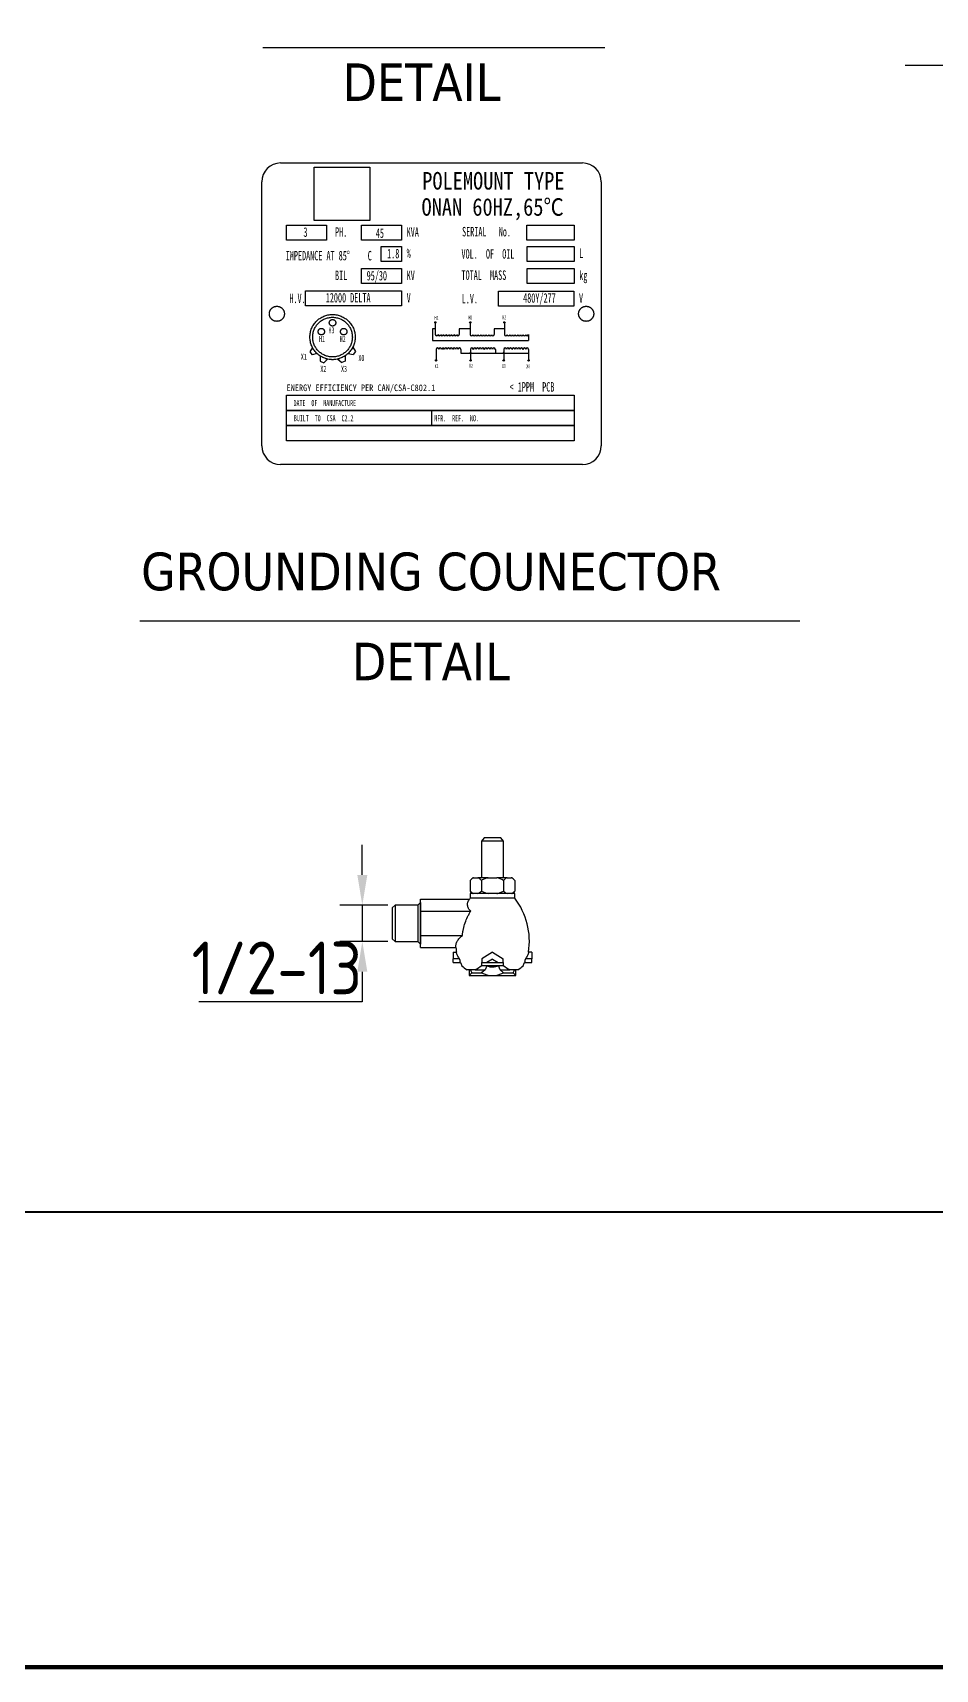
# Model space of a CAD drawing. Header units: millimetres. Extents: x 0 to 6631, y 0 to 4689.
# Drawn here: x 1911 to 3107, y 171 to 2341 of the extents above; entities that cross this region are included whole.
import ezdxf

# ---------------------------------------------------------------- set-up
doc = ezdxf.new("R2010")
doc.units = ezdxf.units.MM
doc.header["$LTSCALE"] = 13
doc.linetypes.add('CENTER', pattern=[50.8, 31.75, -6.35, 6.35, -6.35])
doc.linetypes.add('HIDDEN', pattern=[9.525, 6.35, -3.175])
doc.layers.get('0').update_dxf_attribs({"color": 1, "linetype": 'CENTER'})
for name, color, linetype in [('1', 4, 'Continuous'), ('2', 3, 'Continuous'), ('4', 2, 'HIDDEN'), ('几何体', 7, 'Continuous')]:
    doc.layers.add(name, color=color, linetype=linetype)
doc.layers.add('标注、文本', color=3, linetype='Continuous', lineweight=25)
doc.layers.add('铁心', color=3, linetype='Continuous', lineweight=0)
doc.styles.add('11', font='')
doc.styles.add('chinese', font='simhei.ttf')
doc.styles.get("Standard").update_dxf_attribs({"font": 'gbenor.shx', "bigfont": 'gbcbig.shx'})
doc.styles.add('Tahoma$001', font='tahoma.ttf', dxfattribs={"height": 2.159784})
doc.styles.add('仿宋体', font='')
doc.styles.get('11').set_extended_font_data('FangSong_GB2312')
doc.styles.get('仿宋体').set_extended_font_data('STFangsong')
doc.dimstyles.new('1-15', dxfattribs={"dimscale": 20, "dimtxt": 3.5, "dimasz": 2, "dimexe": 1.5, "dimexo": 0.5, "dimgap": 0.5, "dimtad": 1, "dimtoh": 1, "dimdec": 1, "dimdsep": 46, "dimtxsty": 'Standard', "dimcen": 2.5, "dimclrd": 3, "dimclre": 3, "dimclrt": 3, "dimadec": 0, "dimazin": 2, "dimtfac": 1, "dimtdec": 1, "dimtmove": 0, "dimatfit": 2, "dimfxl": 1, "dimarcsym": 0})
picture_1 = doc.add_image_def('image1.jpg', size_in_pixel=(258, 247))

# ---------------------------------------------------------------- blocks, each defined once
blk = doc.blocks.new('*D7')
at = {"layer": 'Defpoints', "color": 0, "transparency": 16777216}
for p in [(2391.5, 1184.4), (2347.7, 1136), (2391.5, 1136)]:
    blk.add_point(p, dxfattribs=at)
at = {"layer": '标注、文本', "color": 3, "lineweight": -2, "transparency": 16777216}
for p, q in [((2347.7, 1224.4), (2347.7, 1264.4)), ((2381.5, 1184.4), (2317.7, 1184.4)), ((2347.7, 1184.4), (2347.7, 1136)), ((2381.5, 1136), (2317.7, 1136)), ((2347.7, 1096), (2347.7, 1056)), ((2347.7, 1056), (2131.1, 1056))]:
    blk.add_line(p, q, dxfattribs=at)
at = {"layer": '标注、文本', "color": 3, "transparency": 16777216}
for points in [[(2341.1, 1224.4), (2354.4, 1224.4), (2347.7, 1184.4)], [(2341.1, 1096), (2354.4, 1096), (2347.7, 1136)]]:
    blk.add_solid(points, dxfattribs=at)
at = {"layer": '标注、文本', "color": 3, "transparency": 16777216, "insert": (2234.4, 1101), "char_height": 70, "width": 108.503, "attachment_point": 5}
blk.add_mtext('1/2-13', dxfattribs=at)

msp = doc.modelspace()

# ---------------------------------------------------------------- linework, layer by layer
for p, q in [((2281.59, 1923.97), (2278.09, 1918)), ((2278.09, 1918), (2281.14, 1914.01)), ((2287.81, 1915.76), (2281.14, 1914.01)), ((2292.02, 1912.49), (2291.97, 1905.56)), ((2324.88, 1912.77), (2325.05, 1905.85)), ((2329.04, 1916.12), (2335.73, 1914.49)), ((2335.11, 1924.43), (2338.71, 1918.52)), ((2338.71, 1918.52), (2335.73, 1914.49)), ((2291.97, 1905.56), (2296.61, 1903.64)), ((2301.51, 1908.49), (2296.61, 1903.64)), ((2315.46, 1908.61), (2320.45, 1903.85)), ((2325.05, 1905.85), (2320.45, 1903.85)), ((2439.46, 1840.5), (2439.46, 1820.4))]:
    msp.add_line(p, q)
for points in [[(2247.04, 2086.25), (2300.22, 2086.25), (2300.22, 2066.15), (2247.04, 2066.15)], [(2346.57, 2086.25), (2399.76, 2086.25), (2399.76, 2066.15), (2346.57, 2066.15)], [(2565.97, 2086.25), (2628.52, 2086.25), (2628.52, 2066.15), (2565.97, 2066.15)], [(2372.5, 2058.04), (2399.76, 2058.04), (2399.76, 2037.94), (2372.5, 2037.94)], [(2566.17, 2058.04), (2628.52, 2058.04), (2628.52, 2037.94), (2566.17, 2037.94)], [(2346.57, 2028.65), (2399.76, 2028.65), (2399.76, 2008.55), (2346.57, 2008.55)], [(2566.17, 2028.65), (2628.52, 2028.65), (2628.52, 2008.55), (2566.17, 2008.55)], [(2272.59, 1999.07), (2399.76, 1999.07), (2399.76, 1978.97), (2272.59, 1978.97)], [(2528.2, 1998.74), (2628.23, 1998.74), (2628.23, 1978.64), (2528.2, 1978.64)], [(2247.04, 1860.6), (2628.52, 1860.6), (2628.52, 1840.5), (2247.04, 1840.5)], [(2247.04, 1840.5), (2628.52, 1840.5), (2628.52, 1820.4), (2247.04, 1820.4)], [(2247.04, 1820.4), (2628.52, 1820.4), (2628.52, 1800.3), (2247.04, 1800.3)]]:
    msp.add_lwpolyline(points, close=True)
for centre, radius in [((2308.23, 1937.69), 29.97), ((2308.23, 1937.69), 26.29), ((2308.23, 1956.64), 4.31), ((2293.39, 1944.9), 4.31), ((2323.07, 1944.9), 4.31)]:
    msp.add_circle(centre, radius)
at = {"layer": '1'}
for p, q in [((2239.46, 2168.58), (2639.46, 2168.58)), ((2214.46, 1793.58), (2214.46, 2143.58)), ((2664.46, 2143.58), (2664.46, 1793.58)), ((2639.46, 1768.58), (2239.46, 1768.58))]:
    msp.add_line(p, q, dxfattribs=at)
at = {"layer": '1', "color": 0, "lineweight": 40}
msp.add_line((410.47, 777.52), (6472.75, 777.52), dxfattribs=at)
at = {"layer": '1', "color": 0, "lineweight": 40, "const_width": 5.53}
msp.add_lwpolyline([(410.47, 173.66), (6472.75, 173.66), (6472.75, 4530.93), (410.47, 4530.93), (410.47, 173.66)], dxfattribs=at)
at = {"layer": '1'}
for centre, start, end in [((2239.46, 2143.58), 90, 180), ((2639.46, 2143.58), 0, 90), ((2239.46, 1793.58), 180, 270), ((2639.46, 1793.58), 270, 0)]:
    msp.add_arc(centre, 25, start, end, dxfattribs=at)
at = {"layer": '2'}
for p, q in [((2444.5, 1956.35), (2444.5, 1941.17)), ((2490.81, 1956.35), (2490.81, 1941.17)), ((2536.11, 1956.35), (2536.11, 1941.17)), ((2476.25, 1948.76), (2476.25, 1941.17)), ((2522.56, 1948.76), (2522.56, 1941.17))]:
    msp.add_line(p, q, dxfattribs=at)
for points in [[(2445.55, 1921.4), (2445.55, 1907.62)], [(2478.45, 1921.4), (2478.45, 1916.44)], [(2491.21, 1921.4), (2491.21, 1907.62)], [(2524.1, 1921.4), (2524.1, 1916.44)], [(2535.13, 1921.4), (2535.13, 1907.62)], [(2568.03, 1921.4), (2568.04, 1907.62)]]:
    msp.add_lwpolyline(points, dxfattribs=at)
for centre, radius in [((2444.5, 1957.21), 0.856), ((2490.81, 1957.21), 0.856), ((2536.11, 1957.21), 0.856), ((2445.52, 1906.71), 0.909), ((2491.18, 1906.71), 0.909), ((2535.1, 1906.71), 0.909), ((2568.05, 1906.71), 0.909)]:
    msp.add_circle(centre, radius, dxfattribs=at)
for centre, radius, start, end in [((2446.27, 1941.17), 1.76, 180, 0), ((2449.8, 1941.17), 1.76, 180, 0), ((2453.32, 1941.17), 1.76, 180, 0), ((2456.85, 1941.17), 1.76, 180, 0), ((2460.38, 1941.17), 1.76, 180, 0), ((2463.91, 1941.17), 1.76, 180, 0), ((2467.43, 1941.17), 1.76, 180, 0), ((2470.96, 1941.17), 1.76, 180, 0), ((2474.49, 1941.17), 1.76, 180, 0), ((2492.58, 1941.17), 1.76, 180, 0), ((2496.1, 1941.17), 1.76, 180, 0), ((2499.63, 1941.17), 1.76, 180, 0), ((2503.16, 1941.17), 1.76, 180, 0), ((2506.69, 1941.17), 1.76, 180, 0), ((2510.21, 1941.17), 1.76, 180, 0), ((2513.74, 1941.17), 1.76, 180, 0), ((2517.27, 1941.17), 1.76, 180, 0), ((2520.8, 1941.17), 1.76, 180, 0), ((2537.87, 1941.17), 1.76, 180, 0), ((2541.4, 1941.17), 1.76, 180, 0), ((2544.93, 1941.17), 1.76, 180, 0), ((2548.46, 1941.17), 1.76, 180, 0), ((2551.99, 1941.17), 1.76, 180, 0), ((2555.51, 1941.17), 1.76, 180, 0), ((2559.04, 1941.17), 1.76, 180, 0), ((2562.57, 1941.17), 1.76, 180, 0), ((2566.1, 1941.17), 1.76, 180, 0), ((2491.21, 1916.44), 0.909, 0, 180), ((2535.13, 1916.44), 0.909, 0, 180)]:
    msp.add_arc(centre, radius, start, end, dxfattribs=at)
for points in [[(2449.25, 1921.4), (2449.25, 1922.42), (2448.42, 1923.24), (2447.4, 1923.24), (2446.38, 1923.24), (2445.55, 1922.42), (2445.55, 1921.4)], [(2452.88, 1921.4), (2452.88, 1922.42), (2452.06, 1923.24), (2451.04, 1923.24), (2450.02, 1923.24), (2449.19, 1922.42), (2449.19, 1921.4)], [(2456.52, 1921.4), (2456.52, 1922.42), (2455.69, 1923.24), (2454.67, 1923.24), (2453.65, 1923.24), (2452.82, 1922.42), (2452.82, 1921.4)], [(2460.21, 1921.4), (2460.21, 1922.42), (2459.39, 1923.24), (2458.37, 1923.24), (2457.35, 1923.24), (2456.52, 1922.42), (2456.52, 1921.4)], [(2463.85, 1921.4), (2463.85, 1922.42), (2463.02, 1923.24), (2462, 1923.24), (2460.98, 1923.24), (2460.15, 1922.42), (2460.15, 1921.4)], [(2467.48, 1921.4), (2467.48, 1922.42), (2466.66, 1923.24), (2465.64, 1923.24), (2464.62, 1923.24), (2463.79, 1922.42), (2463.79, 1921.4)], [(2471.18, 1921.4), (2471.18, 1922.42), (2470.35, 1923.24), (2469.33, 1923.24), (2468.31, 1923.24), (2467.48, 1922.42), (2467.48, 1921.4)], [(2474.81, 1921.4), (2474.81, 1922.42), (2473.99, 1923.24), (2472.97, 1923.24), (2471.95, 1923.24), (2471.12, 1922.42), (2471.12, 1921.4)], [(2478.45, 1921.4), (2478.45, 1922.42), (2477.62, 1923.24), (2476.6, 1923.24), (2475.58, 1923.24), (2474.75, 1922.42), (2474.75, 1921.4)], [(2494.9, 1921.4), (2494.9, 1922.42), (2494.07, 1923.24), (2493.05, 1923.24), (2492.03, 1923.24), (2491.21, 1922.42), (2491.21, 1921.4)], [(2498.54, 1921.4), (2498.54, 1922.42), (2497.71, 1923.24), (2496.69, 1923.24), (2495.67, 1923.24), (2494.84, 1922.42), (2494.84, 1921.4)], [(2502.17, 1921.4), (2502.17, 1922.42), (2501.34, 1923.24), (2500.32, 1923.24), (2499.3, 1923.24), (2498.48, 1922.42), (2498.48, 1921.4)], [(2505.87, 1921.4), (2505.87, 1922.42), (2505.04, 1923.24), (2504.02, 1923.24), (2503, 1923.24), (2502.17, 1922.42), (2502.17, 1921.4)], [(2509.5, 1921.4), (2509.5, 1922.42), (2508.67, 1923.24), (2507.65, 1923.24), (2506.63, 1923.24), (2505.81, 1922.42), (2505.81, 1921.4)], [(2513.14, 1921.4), (2513.14, 1922.42), (2512.31, 1923.24), (2511.29, 1923.24), (2510.27, 1923.24), (2509.44, 1922.42), (2509.44, 1921.4)], [(2516.83, 1921.4), (2516.83, 1922.42), (2516, 1923.24), (2514.98, 1923.24), (2513.96, 1923.24), (2513.14, 1922.42), (2513.14, 1921.4)], [(2520.47, 1921.4), (2520.47, 1922.42), (2519.64, 1923.24), (2518.62, 1923.24), (2517.6, 1923.24), (2516.77, 1922.42), (2516.77, 1921.4)], [(2524.1, 1921.4), (2524.1, 1922.42), (2523.28, 1923.24), (2522.25, 1923.24), (2521.23, 1923.24), (2520.41, 1922.42), (2520.41, 1921.4)], [(2538.83, 1921.4), (2538.83, 1922.42), (2538, 1923.24), (2536.98, 1923.24), (2535.96, 1923.24), (2535.13, 1922.42), (2535.13, 1921.4)], [(2542.46, 1921.4), (2542.46, 1922.42), (2541.63, 1923.24), (2540.61, 1923.24), (2539.59, 1923.24), (2538.77, 1922.42), (2538.77, 1921.4)], [(2546.1, 1921.4), (2546.1, 1922.42), (2545.27, 1923.24), (2544.25, 1923.24), (2543.23, 1923.24), (2542.4, 1922.42), (2542.4, 1921.4)], [(2549.79, 1921.4), (2549.79, 1922.42), (2548.96, 1923.24), (2547.94, 1923.24), (2546.92, 1923.24), (2546.1, 1922.42), (2546.1, 1921.4)], [(2553.43, 1921.4), (2553.43, 1922.42), (2552.6, 1923.24), (2551.58, 1923.24), (2550.56, 1923.24), (2549.73, 1922.42), (2549.73, 1921.4)], [(2557.06, 1921.4), (2557.06, 1922.42), (2556.23, 1923.24), (2555.21, 1923.24), (2554.19, 1923.24), (2553.37, 1922.42), (2553.37, 1921.4)], [(2560.76, 1921.4), (2560.76, 1922.42), (2559.93, 1923.24), (2558.91, 1923.24), (2557.89, 1923.24), (2557.06, 1922.42), (2557.06, 1921.4)], [(2564.39, 1921.4), (2564.39, 1922.42), (2563.56, 1923.24), (2562.54, 1923.24), (2561.52, 1923.24), (2560.7, 1922.42), (2560.7, 1921.4)], [(2568.03, 1921.4), (2568.03, 1922.42), (2567.2, 1923.24), (2566.18, 1923.24), (2565.16, 1923.24), (2564.33, 1922.42), (2564.33, 1921.4)]]:
    msp.add_open_spline(points, degree=3, knots=[0, 0, 0, 0, 1, 1, 1, 2, 2, 2, 2], dxfattribs=at)
at = {"layer": '4', "color": 0}
for centre in [(2234.46, 1968.58), (2644.46, 1968.58)]:
    msp.add_circle(centre, 10, dxfattribs=at)
at = {"layer": '几何体'}
for p, q in [((2509.4, 1273.68), (2505.71, 1269.26)), ((2505.71, 1269.26), (2505.71, 1220.53)), ((2520.28, 1269.26), (2505.71, 1269.26)), ((2520.28, 1273.68), (2509.4, 1273.68)), ((2531.15, 1273.68), (2520.28, 1273.68)), ((2534.84, 1269.26), (2520.28, 1269.26)), ((2534.84, 1269.26), (2531.15, 1273.68)), ((2534.84, 1220.53), (2534.84, 1269.26)), ((2494.08, 1220.53), (2490.73, 1217.18)), ((2490.73, 1217.18), (2490.73, 1202.95)), ((2495.31, 1220.53), (2494.08, 1220.53)), ((2495.31, 1220.53), (2500.93, 1220.53)), ((2514.66, 1220.53), (2500.93, 1220.53)), ((2505.5, 1217.18), (2505.5, 1202.95)), ((2514.66, 1220.53), (2525.9, 1220.53)), ((2539.63, 1220.53), (2525.9, 1220.53)), ((2535.05, 1217.18), (2535.05, 1202.95)), ((2539.63, 1220.53), (2545.25, 1220.53)), ((2546.48, 1220.53), (2545.25, 1220.53)), ((2549.82, 1217.18), (2546.48, 1220.53)), ((2549.82, 1217.18), (2549.82, 1202.95)), ((2490.73, 1202.95), (2494.08, 1199.6)), ((2490.73, 1199.6), (2490.73, 1193.42)), ((2520.28, 1199.6), (2490.73, 1199.6)), ((2549.82, 1199.6), (2520.28, 1199.6)), ((2546.48, 1199.6), (2549.82, 1202.95)), ((2549.82, 1193.42), (2549.82, 1199.6)), ((2391.47, 1184.43), (2387.44, 1180.66)), ((2387.44, 1180.66), (2387.44, 1139.77)), ((2421.16, 1184.43), (2391.47, 1184.43)), ((2391.47, 1184.43), (2391.47, 1135.99)), ((2424.94, 1187.97), (2421.16, 1184.43)), ((2421.16, 1184.43), (2421.16, 1135.99)), ((2424.94, 1192.26), (2489.85, 1192.26)), ((2424.94, 1184.25), (2424.94, 1192.26)), ((2424.94, 1187.97), (2424.94, 1187.97)), ((2424.94, 1187.97), (2424.94, 1132.45)), ((2424.94, 1176.24), (2424.94, 1184.25)), ((2424.94, 1160.21), (2424.94, 1176.24)), ((2424.94, 1176.24), (2491.45, 1176.24)), ((2520.28, 1193.42), (2490.73, 1193.42)), ((2549.82, 1193.42), (2520.28, 1193.42)), ((2424.94, 1144.19), (2424.94, 1160.21)), ((2387.44, 1139.77), (2391.47, 1135.99)), ((2391.47, 1135.99), (2421.16, 1135.99)), ((2421.16, 1135.99), (2424.94, 1132.45)), ((2424.94, 1144.19), (2480.42, 1144.19)), ((2424.94, 1136.17), (2424.94, 1144.19)), ((2424.94, 1128.16), (2424.94, 1136.17)), ((2424.94, 1132.45), (2424.94, 1132.45)), ((2424.94, 1128.16), (2471.76, 1128.16)), ((2467.95, 1121.89), (2472.54, 1121.89)), ((2467.95, 1121.89), (2467.95, 1113.28)), ((2476.51, 1113.28), (2467.95, 1113.28)), ((2467.95, 1108.27), (2467.95, 1113.28)), ((2467.95, 1108.27), (2478.02, 1108.27)), ((2520.28, 1121.89), (2506.28, 1113.28)), ((2506.28, 1113.28), (2506.28, 1108.27)), ((2506.28, 1108.27), (2512.74, 1108.27)), ((2520.28, 1112.57), (2512.74, 1108.27)), ((2512.74, 1108.27), (2527.81, 1108.27)), ((2520.28, 1121.89), (2534.28, 1113.28)), ((2520.28, 1112.57), (2527.81, 1108.27)), ((2527.81, 1108.27), (2534.28, 1108.27)), ((2534.28, 1108.27), (2534.28, 1113.28)), ((2562.53, 1108.27), (2572.6, 1108.27)), ((2572.6, 1113.28), (2564.04, 1113.28)), ((2572.6, 1121.89), (2568.01, 1121.89)), ((2572.6, 1121.89), (2572.6, 1113.28)), ((2572.6, 1108.27), (2572.6, 1113.28)), ((2478.75, 1106.18), (2478.95, 1106.18)), ((2497.34, 1098.3), (2486.64, 1098.3)), ((2489.34, 1098.3), (2489.34, 1090.96)), ((2492.98, 1094.6), (2489.34, 1090.96)), ((2489.34, 1090.96), (2551.21, 1090.96)), ((2492.98, 1094.6), (2505.71, 1094.6)), ((2497.34, 1098.3), (2510.46, 1098.3)), ((2510.46, 1098.3), (2505.71, 1094.6)), ((2505.91, 1104.13), (2534.64, 1104.13)), ((2512.78, 1103.86), (2510.46, 1098.3)), ((2530.6, 1098.3), (2528.4, 1104.13)), ((2530.6, 1098.3), (2543.21, 1098.3)), ((2534.84, 1094.6), (2530.6, 1098.3)), ((2534.84, 1094.6), (2547.57, 1094.6)), ((2553.91, 1098.3), (2543.21, 1098.3)), ((2551.21, 1090.96), (2547.57, 1094.6)), ((2551.21, 1090.96), (2551.21, 1098.3)), ((2561.61, 1106.18), (2561.8, 1106.18))]:
    msp.add_line(p, q, dxfattribs=at)
for centre, radius, start, end in [((2564.76, 1136.52), 93.37, 142.4527, 143.34611), ((2475.8, 1136.52), 93.37, 350.98374, 37.5473), ((2564.76, 1136.52), 93.37, 185.13721, 189.01667), ((2520.28, 1121.89), 30.94, 241.91535, 298.08465), ((2520.28, 1121.89), 19.53, 247.41306, 294.57036)]:
    msp.add_arc(centre, radius, start, end, dxfattribs=at)
for start_param, end_param in [(0.3403523, 0.4901697), (2.651423, 2.8012403)]:
    msp.add_ellipse((2520.28, 1107.33), major_axis=(-30.94, 0), ratio=0.8743275, start_param=start_param, end_param=end_param, dxfattribs=at)
for points, knots in [([(2495.31, 1220.53), (2494.52, 1220.19), (2493.73, 1219.72), (2492.2, 1218.58), (2491.46, 1217.91), (2490.73, 1217.18)], [0, 0, 0, 0, 0.5, 0.5, 1, 1, 1, 1]), ([(2514.66, 1220.53), (2513.07, 1220.19), (2511.5, 1219.72), (2508.45, 1218.58), (2506.96, 1217.91), (2505.5, 1217.18)], [0, 0, 0, 0, 0.5, 0.5, 1, 1, 1, 1]), ([(2539.63, 1220.53), (2538.84, 1220.19), (2538.05, 1219.72), (2536.52, 1218.58), (2535.78, 1217.91), (2535.05, 1217.18)], [0, 0, 0, 0, 0.5, 0.5, 1, 1, 1, 1]), ([(2500.93, 1199.6), (2501.72, 1199.94), (2502.5, 1200.42), (2504.03, 1201.56), (2504.77, 1202.22), (2505.5, 1202.95)], [0, 0, 0, 0, 0.5, 0.5, 1, 1, 1, 1]), ([(2525.9, 1199.6), (2527.48, 1199.94), (2529.05, 1200.42), (2532.1, 1201.56), (2533.59, 1202.22), (2535.05, 1202.95)], [0, 0, 0, 0, 0.5, 0.5, 1, 1, 1, 1]), ([(2545.25, 1199.6), (2546.04, 1199.94), (2546.83, 1200.42), (2548.35, 1201.56), (2549.09, 1202.22), (2549.82, 1202.95)], [0, 0, 0, 0, 0.5, 0.5, 1, 1, 1, 1]), ([(2480.42, 1144.19), (2480.56, 1145.61), (2480.74, 1147.04), (2481.19, 1149.86), (2481.45, 1151.26), (2482.35, 1155.43), (2483.11, 1158.16), (2484.93, 1163.53), (2486, 1166.17), (2487.86, 1170.05), (2488.53, 1171.33), (2489.93, 1173.82), (2490.67, 1175.04), (2491.45, 1176.24)], [0, 0, 0, 0, 0.125, 0.125, 0.25, 0.25, 0.5, 0.5, 0.75, 0.75, 0.875, 0.875, 1, 1, 1, 1]), ([(2491.45, 1176.24), (2490.19, 1177.48), (2489.24, 1178.76), (2488.21, 1180.74), (2487.93, 1181.41), (2487.52, 1182.77), (2487.39, 1183.46), (2487.19, 1185.53), (2487.34, 1186.9), (2487.98, 1188.93), (2488.26, 1189.61), (2488.96, 1190.95), (2489.37, 1191.61), (2489.85, 1192.26)], [0, 0, 0, 0, 0.25, 0.25, 0.375, 0.375, 0.5, 0.5, 0.75, 0.75, 0.875, 0.875, 1, 1, 1, 1]), ([(2471.76, 1128.16), (2471.64, 1129.58), (2471.73, 1130.98), (2472.33, 1133.76), (2472.84, 1135.13), (2473.94, 1137.18), (2474.36, 1137.86), (2475.3, 1139.19), (2475.82, 1139.84), (2477.53, 1141.76), (2478.87, 1143), (2480.42, 1144.19)], [0, 0, 0, 0, 0.25, 0.25, 0.5, 0.5, 0.625, 0.625, 0.75, 0.75, 1, 1, 1, 1]), ([(2476.51, 1113.28), (2475.42, 1114.66), (2474.55, 1116.07), (2473.23, 1118.94), (2472.78, 1120.4), (2472.54, 1121.89)], [0, 0, 0, 0, 0.5, 0.5, 1, 1, 1, 1]), ([(2568.01, 1121.89), (2567.78, 1120.4), (2567.32, 1118.94), (2566, 1116.07), (2565.13, 1114.66), (2564.04, 1113.28)], [0, 0, 0, 0, 0.5, 0.5, 1, 1, 1, 1])]:
    msp.add_open_spline(points, degree=3, knots=knots, dxfattribs=at)
for points in [[(2505.5, 1217.18), (2504.03, 1218.66), (2502.52, 1219.85), (2500.93, 1220.53)], [(2535.05, 1217.18), (2532.11, 1218.66), (2529.08, 1219.85), (2525.9, 1220.53)], [(2549.82, 1217.18), (2548.35, 1218.66), (2546.84, 1219.85), (2545.25, 1220.53)], [(2490.73, 1202.95), (2492.2, 1201.48), (2493.72, 1200.28), (2495.31, 1199.6)], [(2505.5, 1202.95), (2508.45, 1201.48), (2511.48, 1200.28), (2514.66, 1199.6)], [(2535.05, 1202.95), (2536.52, 1201.48), (2538.04, 1200.28), (2539.63, 1199.6)], [(2478.02, 1108.27), (2477.47, 1109.92), (2476.97, 1111.59), (2476.51, 1113.28)], [(2478.02, 1108.27), (2478.26, 1107.57), (2478.5, 1106.88), (2478.75, 1106.18)], [(2506.28, 1104.38), (2506.28, 1105.67), (2506.28, 1106.97), (2506.28, 1108.27)], [(2534.28, 1108.27), (2534.28, 1106.96), (2534.28, 1105.66), (2534.28, 1104.38)], [(2561.8, 1106.18), (2562.05, 1106.87), (2562.3, 1107.57), (2562.53, 1108.27)], [(2564.04, 1113.28), (2563.59, 1111.59), (2563.08, 1109.92), (2562.53, 1108.27)], [(2478.95, 1106.18), (2479.21, 1105.45), (2479.49, 1104.72), (2479.78, 1103.99)], [(2479.78, 1103.99), (2481.67, 1101.95), (2483.95, 1100.05), (2486.64, 1098.3)], [(2497.34, 1098.3), (2500.07, 1100.16), (2503.05, 1102.18), (2506.28, 1104.38)], [(2534.28, 1104.38), (2537.5, 1102.18), (2540.49, 1100.16), (2543.21, 1098.3)], [(2553.91, 1098.3), (2556.61, 1100.05), (2558.89, 1101.95), (2560.78, 1103.99)], [(2560.78, 1103.99), (2561.06, 1104.72), (2561.34, 1105.45), (2561.61, 1106.18)]]:
    msp.add_open_spline(points, degree=3, dxfattribs=at)
at = {"layer": '标注、文本'}
for p, q in [((2215.72, 2321.98), (2669.39, 2321.98)), ((3067.43, 2298.26), (3942.11, 2298.26)), ((2444.5, 1948.76), (2440.97, 1948.76)), ((2440.97, 1948.76), (2440.97, 1933.2)), ((2440.97, 1933.2), (2567.86, 1933.2)), ((2490.81, 1948.76), (2476.25, 1948.76)), ((2536.11, 1948.76), (2522.56, 1948.76)), ((2567.86, 1941.17), (2567.86, 1933.2)), ((2478.45, 1916.44), (2490.3, 1916.44)), ((2492.11, 1916.44), (2534.22, 1916.44)), ((2536.04, 1916.44), (2568.03, 1916.44)), ((2052.88, 1561.59), (2927.56, 1561.59))]:
    msp.add_line(p, q, dxfattribs=at)

# ---------------------------------------------------------------- texts
at = {"layer": '2'}
for s, height, style, width, p in [('SERIAL   No.', 12.6, '仿宋体', 0.6, (2479.97, 2071.2)), ('3', 12.6, '仿宋体', 0.6, (2269.67, 2070.68)), ('PH.', 12.6, '仿宋体', 0.6, (2311.53, 2070.8)), ('45', 12.6, '仿宋体', 0.6, (2365.63, 2069.25)), ('KVA', 12.6, '仿宋体', 0.6, (2406.48, 2070.8)), ('IMPEDANCE AT 85%%D', 12.6, '仿宋体', 0.6, (2246.19, 2039.43)), ('C', 12.6, '仿宋体', 0.6, (2354.84, 2039.33)), ('1.8', 12.6, '仿宋体', 0.6, (2380.58, 2042.16)), ('%%%', 12.6, '仿宋体', 0.6, (2406.48, 2042.59)), ('VOL.  OF  OIL', 12.6, '仿宋体', 0.6, (2479.16, 2041.69)), ('L', 12.6, '仿宋体', 0.6, (2635.24, 2042.59)), ('BIL', 12.6, '仿宋体', 0.6, (2311.53, 2013.19)), ('95/30', 12.6, '仿宋体', 0.6, (2353.46, 2012.86)), ('KV', 12.6, '仿宋体', 0.6, (2406.48, 2013.19)), ('TOTAL  MASS', 12.6, '仿宋体', 0.6, (2479.17, 2013.6)), ('kg', 12.6, '仿宋体', 0.6, (2635.24, 2013.19)), ('H.V.', 12.6, '仿宋体', 0.6, (2251, 1982.74)), ('V', 12.6, '仿宋体', 0.6, (2406.48, 1983.61)), ('L.V.', 12.6, '仿宋体', 0.6, (2479.48, 1982.41)), ('V', 12.6, '仿宋体', 0.6, (2634.95, 1983.29)), ('H1', 5.129, '仿宋体', 0.6, (2443.51, 1960.75)), ('H2', 5.129, '仿宋体', 0.6, (2488.48, 1961.16)), ('H2', 5.129, '仿宋体', 0.6, (2533.33, 1961.32)), ('H1', 8.064, '仿宋体', 0.6, (2290.29, 1931.22)), ('H3', 8.064, '仿宋体', 0.6, (2302.93, 1942.78)), ('H2', 8.064, '仿宋体', 0.6, (2317.77, 1931.04)), ('X1', 8.064, '仿宋体', 0.6, (2266.23, 1907.6)), ('X0', 8.064, '仿宋体', 0.6, (2342.54, 1905.96)), ('X2', 8.064, '仿宋体', 0.6, (2292.12, 1891.51)), ('X3', 8.064, '仿宋体', 0.6, (2319.53, 1891.57)), ('X1', 5.129, '仿宋体', 0.6, (2443.63, 1896.64)), ('X2', 5.129, '仿宋体', 0.6, (2489.27, 1897.17)), ('X3', 5.129, '仿宋体', 0.6, (2532.74, 1896.75)), ('X0', 5.129, '仿宋体', 0.6, (2565.16, 1896.41)), ('ENERGY EFFICIENCY PER CAN/CSA-C802.1', 8.75, '11', 0.8, (2247.29, 1866.09)), ('< 1PPM  PCB', 12.6, '仿宋体', 0.6, (2542.95, 1865.33)), ('DATE  OF  MANUFACTURE', 8.064, '仿宋体', 0.6, (2256.49, 1846.19)), ('BUILT  TO  CSA  C2.2', 8.064, '仿宋体', 0.6, (2256.98, 1826.09)), ('MFR.  REF.  NO.    ', 8.064, '仿宋体', 0.6, (2443.13, 1826.09))]:
    msp.add_text(s, height=height, dxfattribs=dict(at, style=style, width=width)).set_placement(p)
at = {"layer": '2', "color": 3, "true_color": 0x00ff00, "style": '仿宋体', "width": 0.6}
for s, p in [('480Y/277', (2560.91, 1983.29)), ('12000 DELTA', (2299.25, 1983.61))]:
    msp.add_text(s, height=12.6, dxfattribs=at).set_placement(p)
at = {"layer": '4', "color": 2, "true_color": 0xffff00, "style": 'chinese', "width": 0.85}
for s, p in [('POLEMOUNT TYPE ', (2427.17, 2133.34)), (' ONAN 60HZ,65℃', (2412.73, 2098.63))]:
    msp.add_text(s, height=23.2987, dxfattribs=at).set_placement(p)
at = {"layer": '铁心', "lineweight": 13, "style": 'Tahoma$001'}
for s, p in [('DETAIL', (2321.68, 2250.78)), ('GROUNDING COUNECTOR', (2054.53, 1601.92)), ('DETAIL', (2334.11, 1482.43))]:
    msp.add_text(s, height=50, dxfattribs=at).set_placement(p)

# ---------------------------------------------------------------- dimensions: what is measured, and where the dimension line sits
at = {"layer": '标注、文本'}
dim = msp.add_aligned_dim(p1=(2391.47, 1184.43), p2=(2391.47, 1135.99), distance=-43.75, text='1/2-13', dimstyle='1-15', dxfattribs=at)
dim.commit()
dim.dimension.update_dxf_attribs({"geometry": '*D7', "text_midpoint": (2234.43, 1100.99)})

# ---------------------------------------------------------------- pictures from other files: only their frames are drawn
image = msp.add_image(picture_1, insert=(2283.7, 2092.46), size_in_units=(73.78, 70.64), dxfattribs=at)
image.dxf.flags = 7

doc.saveas('drawing.dxf')
